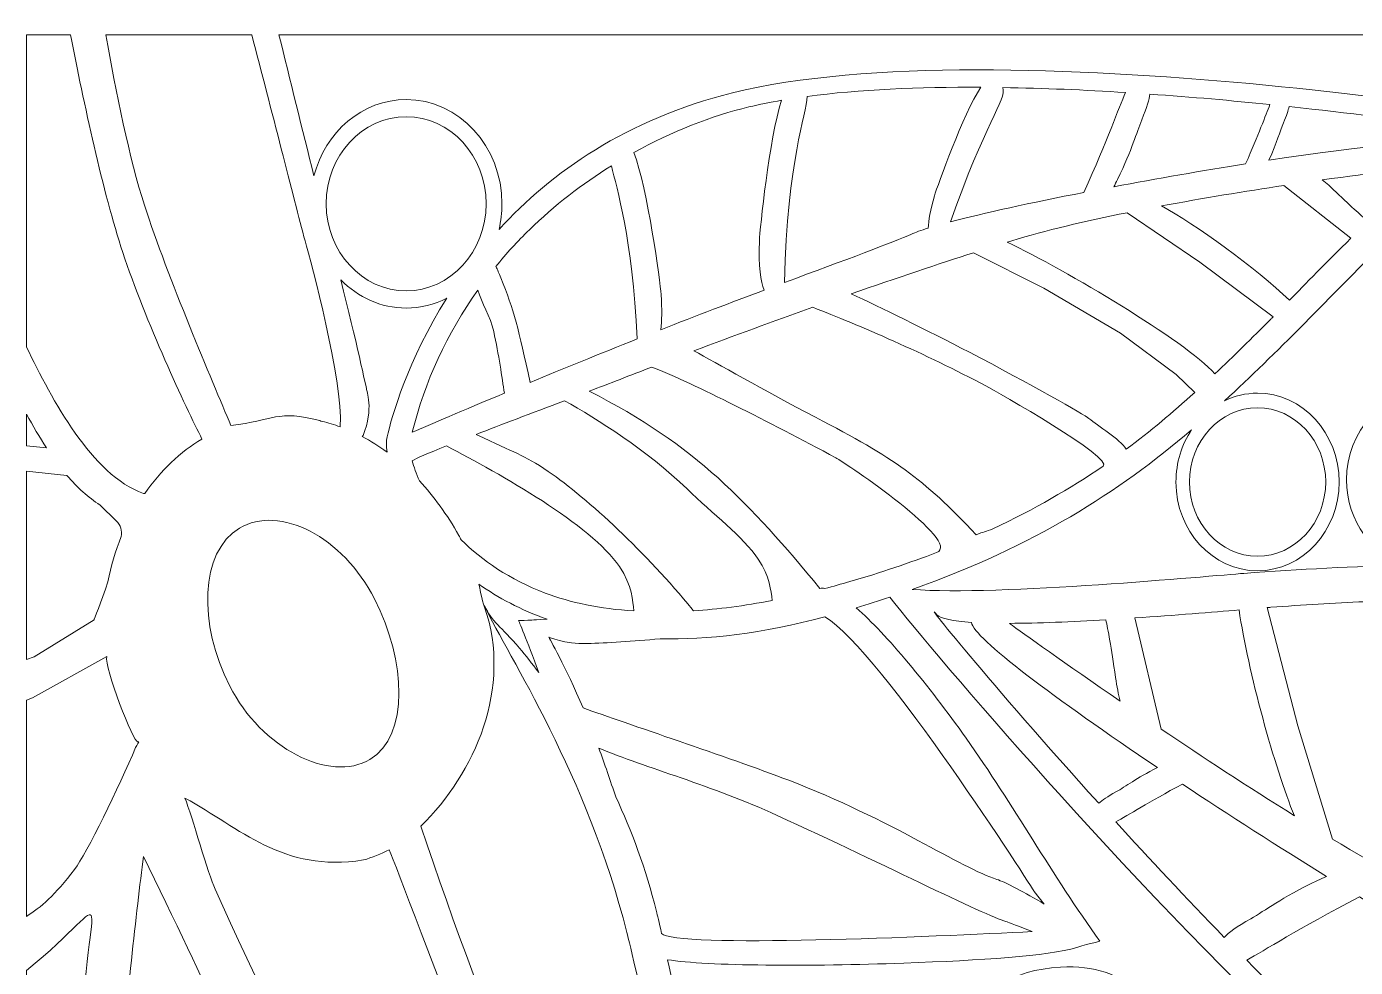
# Model space of a CAD drawing. Header units: millimetres. Extents: x -1200 to 1200, y -590 to 595.
# Drawn here: x -1200 to -465, y 74 to 595 of the extents above; entities that cross this region are included whole.
import ezdxf

# ---------------------------------------------------------------- set-up
doc = ezdxf.new("R2010")
doc.units = ezdxf.units.MM
doc.header["$MEASUREMENT"] = 0
doc.layers.add('Layer 1', color=7, linetype='Continuous')

msp = doc.modelspace()

# ---------------------------------------------------------------- linework, layer by layer
at = {"layer": 'Layer 1', "color": 250, "lineweight": 20}
for points, knots in [([(-1200.05, 417.2653), (-1185.8614, 388.1805), (-1164.088, 346.6584), (-1135.4755, 336.432), (-1135.2148, 336.4054), (-1134.9602, 336.3865), (-1134.7093, 336.3756), (-1125.87, 349.0825), (-1114.9882, 359.5089), (-1103.0992, 366.5309), (-1111.8728, 383.4982), (-1134.4102, 432.0409), (-1146.8452, 469.6649), (-1157.8867, 503.0687), (-1168.5116, 552.8202), (-1175.7008, 589.9734), (-1175.7008, 589.9734), (-1200.05, 589.9734), (-1200.05, 589.9734), (-1200.05, 589.9734), (-1200.05, 417.2653), (-1200.05, 417.2653)], [0, 0, 0, 0, 0.14285714, 0.14285714, 0.14285714, 0.28571429, 0.28571429, 0.28571429, 0.42857143, 0.42857143, 0.42857143, 0.57142857, 0.57142857, 0.57142857, 0.71428571, 0.71428571, 0.71428571, 0.85714286, 0.85714286, 0.85714286, 1, 1, 1, 1]), ([(-1156.2005, 589.9734), (-1150.7859, 559.2196), (-1143.0415, 520.9289), (-1134.908, 495.8737), (-1121.8086, 455.5175), (-1097.4956, 398.8024), (-1087.0992, 373.9448), (-1063.4033, 376.7881), (-1061.321, 382.9024), (-1038.0337, 376.6784), (-1037.5669, 376.553), (-1037.1062, 376.4229), (-1036.6506, 376.2865), (-1033.3068, 375.4698), (-1029.9741, 374.4527), (-1026.6626, 373.2458), (-1025.0348, 399.4215), (-1042.9693, 464.2949), (-1046.0983, 476.0334), (-1052.5104, 500.0786), (-1064.9769, 549.8636), (-1075.522, 589.9734), (-1075.522, 589.9734), (-1156.2005, 589.9734), (-1156.2005, 589.9734)], [0, 0, 0, 0, 0.125, 0.125, 0.125, 0.25, 0.25, 0.25, 0.375, 0.375, 0.375, 0.5, 0.5, 0.5, 0.625, 0.625, 0.625, 0.75, 0.75, 0.75, 0.875, 0.875, 0.875, 1, 1, 1, 1]), ([(-1060.5261, 589.9734), (-1054.5728, 565.9323), (-1047.5769, 537.3467), (-1041.1925, 512.0509), (-1034.9681, 536.3442), (-1014.4459, 554.2502), (-990.1989, 554.2502), (-961.0459, 554.2502), (-937.268, 528.3535), (-937.268, 496.6025), (-937.268, 491.7247), (-937.8292, 486.9879), (-938.8846, 482.4597), (-910.0285, 513.9756), (-868.6601, 543.2815), (-809.8464, 557.9414), (-662.768, 594.5985), (-340.9371, 539.9633), (-370.5173, 542.7345), (-384.1395, 544.0103), (-482.129, 441.9125), (-494.4224, 429.6333), (-509.0852, 414.9859), (-523.2849, 400.9826), (-537.8683, 387.6455), (-532.2758, 390.3635), (-526.0873, 391.8775), (-519.5859, 391.8775), (-494.749, 391.8775), (-474.4925, 369.8162), (-474.4925, 342.7675), (-474.4925, 315.7186), (-494.7489, 293.6574), (-519.5858, 293.6574), (-544.4216, 293.6574), (-564.678, 315.7187), (-564.678, 342.7675), (-564.678, 353.5089), (-561.4822, 363.4604), (-556.0758, 371.5593), (-596.6521, 337.0669), (-642.5563, 307.5024), (-710.4391, 283.3423), (-663.2969, 279.6699), (-544.3968, 290.9787), (-527.1651, 292.2217), (-496.0006, 294.4694), (-466.2802, 296.3455), (-436.4146, 296.3314), (-455.9025, 301.7484), (-470.3852, 321.0526), (-470.3852, 343.9243), (-470.3852, 370.973), (-450.1288, 393.0343), (-425.2918, 393.0343), (-400.4549, 393.0343), (-380.1985, 370.973), (-380.1985, 343.9243), (-380.1985, 320.5448), (-395.3343, 300.894), (-415.4778, 295.9913), (-308.3857, 291.9176), (-368.0017, 270.9754), (-376.091, 336.4038), (-376.091, 363.4526), (-355.8347, 385.5139), (-330.9978, 385.5139), (-322.8028, 385.5139), (-315.1069, 383.111), (-308.4726, 378.9198), (-311.0777, 387.0891), (-311.1311, 396.1143), (-309.3034, 404.7052), (-308.2418, 409.6942), (-298.3271, 420.4686), (-283.4186, 426.6929), (-272.5403, 431.2337), (-259.5885, 432.2446), (-249.0953, 433.5142), (-247.4935, 433.707), (-245.9043, 434.0597), (-244.3523, 434.4703), (-246.6505, 439.3057), (-248.2647, 444.5849), (-249.0518, 450.1555), (-249.8837, 449.7823), (-250.753, 449.3827), (-251.6581, 448.9564), (-261.9862, 444.0817), (-272.7639, 432.9406), (-293.4227, 427.37), (-311.3757, 422.5299), (-330.3582, 444.0754), (-330.7531, 466.715), (-331.0213, 482.2043), (-322.537, 494.687), (-311.1993, 502.3909), (-307.2101, 505.101), (-293.2027, 505.0837), (-278.6208, 498.0037), (-267.9797, 492.8375), (-258.1644, 483.5788), (-249.921, 476.3954), (-249.0408, 475.6273), (-248.1144, 474.9204), (-247.1707, 474.2559), (-245.5665, 479.4723), (-243.2085, 484.3218), (-240.246, 488.6494), (-240.7203, 488.8595), (-241.207, 489.0727), (-241.7074, 489.2874), (-252.1747, 493.7953), (-267.0299, 494.2169), (-285.2536, 506.1872), (-301.0909, 516.59), (-300.5261, 546.4445), (-286.1043, 562.7565), (-276.2392, 573.9165), (-262.1352, 576.2081), (-249.1164, 572.9243), (-244.5346, 571.7692), (-234.6423, 560.9698), (-228.9282, 544.7344), (-224.7574, 532.8864), (-223.8287, 518.7795), (-222.6642, 507.3518), (-222.5697, 506.4333), (-222.4357, 505.5194), (-222.2742, 504.612), (-217.8589, 506.8596), (-213.0748, 508.3847), (-208.0509, 509.0445), (-208.1925, 509.4051), (-208.3366, 509.7718), (-208.4856, 510.1433), (-212.9606, 521.3911), (-223.1904, 533.1293), (-228.305, 555.6279), (-231.2774, 568.7086), (-223.405, 582.2873), (-211.6458, 589.9734), (-211.6458, 589.9734), (-1060.5261, 589.9734), (-1060.5261, 589.9734)], [0, 0, 0, 0, 0.02083333, 0.02083333, 0.02083333, 0.04166667, 0.04166667, 0.04166667, 0.0625, 0.0625, 0.0625, 0.08333333, 0.08333333, 0.08333333, 0.10416667, 0.10416667, 0.10416667, 0.125, 0.125, 0.125, 0.14583333, 0.14583333, 0.14583333, 0.16666667, 0.16666667, 0.16666667, 0.1875, 0.1875, 0.1875, 0.20833333, 0.20833333, 0.20833333, 0.22916667, 0.22916667, 0.22916667, 0.25, 0.25, 0.25, 0.27083333, 0.27083333, 0.27083333, 0.29166667, 0.29166667, 0.29166667, 0.3125, 0.3125, 0.3125, 0.33333333, 0.33333333, 0.33333333, 0.35416667, 0.35416667, 0.35416667, 0.375, 0.375, 0.375, 0.39583333, 0.39583333, 0.39583333, 0.41666667, 0.41666667, 0.41666667, 0.4375, 0.4375, 0.4375, 0.45833333, 0.45833333, 0.45833333, 0.47916667, 0.47916667, 0.47916667, 0.5, 0.5, 0.5, 0.52083333, 0.52083333, 0.52083333, 0.54166667, 0.54166667, 0.54166667, 0.5625, 0.5625, 0.5625, 0.58333333, 0.58333333, 0.58333333, 0.60416667, 0.60416667, 0.60416667, 0.625, 0.625, 0.625, 0.64583333, 0.64583333, 0.64583333, 0.66666667, 0.66666667, 0.66666667, 0.6875, 0.6875, 0.6875, 0.70833333, 0.70833333, 0.70833333, 0.72916667, 0.72916667, 0.72916667, 0.75, 0.75, 0.75, 0.77083333, 0.77083333, 0.77083333, 0.79166667, 0.79166667, 0.79166667, 0.8125, 0.8125, 0.8125, 0.83333333, 0.83333333, 0.83333333, 0.85416667, 0.85416667, 0.85416667, 0.875, 0.875, 0.875, 0.89583333, 0.89583333, 0.89583333, 0.91666667, 0.91666667, 0.91666667, 0.9375, 0.9375, 0.9375, 0.95833333, 0.95833333, 0.95833333, 0.97916667, 0.97916667, 0.97916667, 1, 1, 1, 1]), ([(-781.117, 453.0285), (-779.4556, 521.413), (-768.9251, 545.9587), (-768.4768, 555.9759), (-739.756, 559.8005), (-706.7836, 561.2017), (-672.5982, 561.0167), (-682.1603, 546.3976), (-696.5908, 506.4787), (-698.1564, 501.0649), (-700.4375, 493.176), (-701.4334, 487.3674), (-701.6009, 483.1651), (-705.5804, 481.93), (-708.7479, 480.7983), (-710.9706, 479.7951), (-720.5873, 475.4503), (-747.5237, 465.5771), (-781.117, 453.0285)], [0, 0, 0, 0, 0.16666667, 0.16666667, 0.16666667, 0.33333333, 0.33333333, 0.33333333, 0.5, 0.5, 0.5, 0.66666667, 0.66666667, 0.66666667, 0.83333333, 0.83333333, 0.83333333, 1, 1, 1, 1]), ([(-689.3061, 486.6447), (-670.5496, 540.8175), (-658.2074, 554.0527), (-660.358, 560.8851), (-637.8541, 560.5246), (-614.9889, 559.5308), (-592.6067, 558.1358), (-596.3082, 549.352), (-602.3849, 532.4006), (-615.57, 502.8799), (-644.8508, 497.1589), (-671.1604, 491.4237), (-689.3061, 486.6447)], [0, 0, 0, 0, 0.25, 0.25, 0.25, 0.5, 0.5, 0.5, 0.75, 0.75, 0.75, 1, 1, 1, 1]), ([(-849.3076, 446.4), (-848.7551, 438.1507), (-848.8929, 431.812), (-849.474, 426.9891), (-829.9216, 434.6475), (-810.3618, 442.0675), (-792.2769, 448.8513), (-794.2226, 453.6116), (-795.4852, 462.0066), (-794.9527, 475.9393), (-794.6944, 482.6885), (-789.524, 532.4585), (-782.6976, 553.819), (-788.9729, 552.7409), (-794.9974, 551.5276), (-800.7264, 550.1655), (-821.4348, 545.247), (-843.319, 536.6356), (-864.4099, 524.9209), (-856.7228, 505.3048), (-849.7707, 453.3137), (-849.3076, 446.4)], [0, 0, 0, 0, 0.14285714, 0.14285714, 0.14285714, 0.28571429, 0.28571429, 0.28571429, 0.42857143, 0.42857143, 0.42857143, 0.57142857, 0.57142857, 0.57142857, 0.71428571, 0.71428571, 0.71428571, 0.85714286, 0.85714286, 0.85714286, 1, 1, 1, 1]), ([(-596.9525, 510.0807), (-597.6617, 508.6104), (-598.3756, 507.2687), (-599.092, 506.0383), (-575.1801, 510.5352), (-550.009, 514.9098), (-526.1593, 518.6778), (-519.0657, 535.0118), (-515.2203, 545.3583), (-512.7197, 551.4884), (-533.4901, 553.617), (-555.9529, 555.6232), (-579.1335, 557.244), (-579.4166, 554.3944), (-580.688, 550.0104), (-583.5874, 543.0103), (-586.6705, 535.5684), (-588.611, 527.366), (-596.9525, 510.0807)], [0, 0, 0, 0, 0.16666667, 0.16666667, 0.16666667, 0.33333333, 0.33333333, 0.33333333, 0.5, 0.5, 0.5, 0.66666667, 0.66666667, 0.66666667, 0.83333333, 0.83333333, 0.83333333, 1, 1, 1, 1]), ([(-990.1989, 544.7643), (-965.8423, 544.7643), (-945.9782, 523.1293), (-945.9782, 496.6024), (-945.9782, 470.0756), (-965.8423, 448.4391), (-990.1989, 448.4391), (-1014.5563, 448.4391), (-1034.4218, 470.0756), (-1034.4217, 496.6025), (-1034.4217, 523.1293), (-1014.5563, 544.7643), (-990.1989, 544.7643)], [0, 0, 0, 0, 0.25, 0.25, 0.25, 0.5, 0.5, 0.5, 0.75, 0.75, 0.75, 1, 1, 1, 1]), ([(-502.127, 550.3788), (-502.6, 548.2705), (-503.5586, 545.3975), (-505.2075, 541.4193), (-507.2848, 536.4052), (-508.683, 530.9365), (-513.3542, 520.6607), (-460.9051, 528.6152), (-417.5339, 533.0447), (-412.73, 528.4193), (-406.148, 533.5259), (-401.2148, 536.5148), (-398.919, 536.2579), (-387.4199, 534.9789), (-434.2268, 543.0966), (-502.127, 550.3788)], [0, 0, 0, 0, 0.2, 0.2, 0.2, 0.4, 0.4, 0.4, 0.6, 0.6, 0.6, 0.8, 0.8, 0.8, 1, 1, 1, 1]), ([(-940.6926, 461.9376), (-939.77, 460.2009), (-938.8077, 458.1117), (-937.8105, 455.6256), (-930.7382, 438.0096), (-927.9804, 427.1239), (-921.6976, 397.8055), (-903.4489, 405.3682), (-883.1316, 413.6614), (-862.4493, 421.8716), (-865.4083, 478.6149), (-873.6342, 504.6605), (-876.8004, 517.6214), (-892.9296, 507.5555), (-908.3436, 495.6761), (-922.105, 482.2575), (-928.703, 475.8233), (-934.9076, 469.0318), (-940.6926, 461.9376)], [0, 0, 0, 0, 0.16666667, 0.16666667, 0.16666667, 0.33333333, 0.33333333, 0.33333333, 0.5, 0.5, 0.5, 0.66666667, 0.66666667, 0.66666667, 0.83333333, 0.83333333, 0.83333333, 1, 1, 1, 1]), ([(-426.0852, 517.2374), (-433.5328, 516.3785), (-455.4319, 513.7813), (-483.8919, 509.7671), (-481.5304, 507.9834), (-479.0135, 505.8361), (-476.3303, 503.2499), (-467.0315, 494.2858), (-461.6079, 489.4284), (-458.4777, 486.883), (-447.2704, 497.8094), (-435.9129, 508.565), (-426.0852, 517.2374)], [0, 0, 0, 0, 0.25, 0.25, 0.25, 0.5, 0.5, 0.5, 0.75, 0.75, 0.75, 1, 1, 1, 1]), ([(-468.0074, 477.5192), (-468.0074, 477.5192), (-505.0238, 506.695), (-505.0238, 506.695), (-526.2499, 503.5148), (-549.6627, 499.7091), (-572.7564, 495.3831), (-554.2121, 485.5506), (-520.2564, 460.9501), (-501.973, 443.2808), (-493.5197, 451.9187), (-481.2236, 464.4439), (-468.0074, 477.5192)], [0, 0, 0, 0, 0.25, 0.25, 0.25, 0.5, 0.5, 0.5, 0.75, 0.75, 0.75, 1, 1, 1, 1]), ([(-511.0309, 434.0362), (-511.0309, 434.0362), (-551.411, 464.2888), (-551.411, 464.2888), (-551.411, 464.2888), (-591.7239, 491.6886), (-591.7239, 491.6886), (-614.8636, 486.999), (-636.9576, 481.7998), (-655.3627, 476.1964), (-656.2083, 475.9394), (-657.0776, 475.6728), (-657.9603, 475.4017), (-625.3245, 459.6382), (-560.2726, 421.3167), (-543.1489, 402.6143), (-532.8593, 412.3196), (-522.6803, 422.3887), (-512.2417, 432.8167), (-511.9076, 433.149), (-511.499, 433.5613), (-511.0309, 434.0362)], [0, 0, 0, 0, 0.14285714, 0.14285714, 0.14285714, 0.28571429, 0.28571429, 0.28571429, 0.42857143, 0.42857143, 0.42857143, 0.57142857, 0.57142857, 0.57142857, 0.71428571, 0.71428571, 0.71428571, 0.85714286, 0.85714286, 0.85714286, 1, 1, 1, 1]), ([(-554.3326, 392.2678), (-554.3326, 392.2678), (-564.6174, 402.1613), (-564.6174, 402.1613), (-564.6174, 402.1613), (-595.4191, 425.0251), (-595.4191, 425.0251), (-595.4191, 425.0251), (-637.781, 449.8812), (-637.781, 449.8812), (-637.781, 449.8812), (-676.6212, 469.5192), (-676.6212, 469.5192), (-695.5157, 463.4424), (-718.8675, 455.621), (-744.1476, 446.8169), (-728.2533, 439.4234), (-702.8724, 426.9843), (-678.8387, 414.4905), (-645.5624, 397.1911), (-614.9753, 379.7051), (-612.8272, 377.9449), (-607.6931, 373.741), (-596.0587, 366.6705), (-592.1324, 360.9244), (-578.828, 370.8632), (-566.4177, 381.3148), (-554.3326, 392.2678)], [0, 0, 0, 0, 0.11111111, 0.11111111, 0.11111111, 0.22222222, 0.22222222, 0.22222222, 0.33333333, 0.33333333, 0.33333333, 0.44444444, 0.44444444, 0.44444444, 0.55555556, 0.55555556, 0.55555556, 0.66666667, 0.66666667, 0.66666667, 0.77777778, 0.77777778, 0.77777778, 0.88888889, 0.88888889, 0.88888889, 1, 1, 1, 1]), ([(-1026.3299, 454.5442), (-1017.8841, 420.9953), (-1012.145, 394.4544), (-1012.145, 394.155), (-1012.145, 393.3289), (-1007.9707, 383.4183), (-1014.0412, 368.5451), (-1014.1616, 368.2489), (-1014.3417, 368.0372), (-1014.575, 367.8993), (-1009.8976, 365.4573), (-1005.2961, 362.6014), (-1000.8001, 359.3257), (-1001.2408, 362.7285), (-1001.2036, 365.578), (-1000.7256, 367.6924), (-998.2088, 378.8399), (-989.4141, 409.9388), (-967.814, 444.3873), (-974.6184, 440.9077), (-982.2074, 438.9532), (-990.1989, 438.9532), (-1004.1463, 438.9532), (-1016.8585, 444.8856), (-1026.3299, 454.5442)], [0, 0, 0, 0, 0.125, 0.125, 0.125, 0.25, 0.25, 0.25, 0.375, 0.375, 0.375, 0.5, 0.5, 0.5, 0.625, 0.625, 0.625, 0.75, 0.75, 0.75, 0.875, 0.875, 0.875, 1, 1, 1, 1]), ([(-935.886, 391.901), (-937.2245, 400.4434), (-939.0584, 413.2413), (-941.8125, 425.953), (-943.6091, 434.2462), (-948.5484, 442.0252), (-950.6059, 448.9031), (-967.5993, 424.9217), (-980.0246, 398.1174), (-986.8513, 370.2864), (-977.3066, 374.4009), (-958.909, 382.2787), (-935.886, 391.901)], [0, 0, 0, 0, 0.25, 0.25, 0.25, 0.5, 0.5, 0.5, 0.75, 0.75, 0.75, 1, 1, 1, 1]), ([(-675.0977, 313.6043), (-705.1223, 345.3366), (-720.1538, 355.7739), (-763.9708, 378.553), (-792.6096, 393.4418), (-818.7479, 408.7539), (-831.188, 415.2335), (-809.3535, 423.5126), (-786.9403, 431.6976), (-765.3664, 439.356), (-740.1546, 429.5064), (-703.0474, 413.6441), (-669.8554, 395.9058), (-664.2643, 392.9183), (-598.471, 355.7723), (-604.9302, 351.4713), (-623.6557, 339.0072), (-642.4048, 327.8521), (-666.0089, 316.8645), (-669.6059, 315.1905), (-671.3455, 315.2328), (-675.0977, 313.6043)], [0, 0, 0, 0, 0.14285714, 0.14285714, 0.14285714, 0.28571429, 0.28571429, 0.28571429, 0.42857143, 0.42857143, 0.42857143, 0.57142857, 0.57142857, 0.57142857, 0.71428571, 0.71428571, 0.71428571, 0.85714286, 0.85714286, 0.85714286, 1, 1, 1, 1]), ([(-761.475, 283.9191), (-760.6505, 284.0727), (-759.7366, 284.0554), (-758.7359, 283.8752), (-754.2425, 285.0508), (-749.6843, 286.3094), (-745.0578, 287.6574), (-727.6993, 292.7138), (-711.7528, 298.0823), (-696.9857, 303.7546), (-682.2558, 309.4147), (-747.4642, 353.335), (-752.7275, 356.1485), (-790.181, 376.1627), (-830.052, 396.5937), (-854.3587, 406.326), (-866.255, 401.7146), (-877.8956, 397.2382), (-889.0371, 392.9685), (-830.1003, 363.1407), (-800.6184, 331.1624), (-761.475, 283.9191)], [0, 0, 0, 0, 0.14285714, 0.14285714, 0.14285714, 0.28571429, 0.28571429, 0.28571429, 0.42857143, 0.42857143, 0.42857143, 0.57142857, 0.57142857, 0.57142857, 0.71428571, 0.71428571, 0.71428571, 0.85714286, 0.85714286, 0.85714286, 1, 1, 1, 1]), ([(-831.4402, 271.5334), (-831.588, 271.8202), (-831.7815, 272.1166), (-832.0335, 272.4221), (-857.3535, 303.159), (-889.5622, 333.4602), (-911.6476, 348.5591), (-925.933, 358.3256), (-929.5039, 358.2754), (-951.4676, 369.0749), (-937.8988, 374.3131), (-921.2271, 380.6596), (-902.7363, 387.7271), (-884.6539, 377.6111), (-857.2269, 360.4448), (-834.9677, 338.9101), (-820.7408, 325.1451), (-804.0862, 312.5823), (-795.7212, 300.159), (-789.1269, 290.3626), (-788.5284, 282.7278), (-787.9113, 277.234), (-803.3401, 274.2732), (-817.8563, 272.4049), (-831.4402, 271.5334)], [0, 0, 0, 0, 0.125, 0.125, 0.125, 0.25, 0.25, 0.25, 0.375, 0.375, 0.375, 0.5, 0.5, 0.5, 0.625, 0.625, 0.625, 0.75, 0.75, 0.75, 0.875, 0.875, 0.875, 1, 1, 1, 1]), ([(-519.5859, 383.796), (-498.8365, 383.796), (-481.9128, 365.3648), (-481.9128, 342.7675), (-481.9128, 320.1686), (-498.8365, 301.739), (-519.586, 301.739), (-540.3354, 301.7391), (-557.258, 320.1687), (-557.258, 342.7675), (-557.258, 365.3648), (-540.3354, 383.796), (-519.5859, 383.796)], [0, 0, 0, 0, 0.25, 0.25, 0.25, 0.5, 0.5, 0.5, 0.75, 0.75, 0.75, 1, 1, 1, 1]), ([(-1200.05, 362.8336), (-1200.05, 362.8336), (-1189.0555, 361.6954), (-1189.0555, 361.6954), (-1192.8703, 367.5009), (-1196.5233, 373.7334), (-1200.05, 380.243), (-1200.05, 380.243), (-1200.05, 362.8336), (-1200.05, 362.8336)], [0, 0, 0, 0, 0.33333333, 0.33333333, 0.33333333, 0.66666667, 0.66666667, 0.66666667, 1, 1, 1, 1]), ([(-982.8842, 343.3474), (-974.9847, 334.8584), (-967.6439, 324.8097), (-961.0955, 313.1513), (-960.6533, 312.3644), (-960.2288, 311.5713), (-959.8067, 310.7782), (-948.3486, 299.4693), (-933.0613, 288.8423), (-913.3201, 281.3485), (-899.3762, 276.0569), (-883.0287, 272.6306), (-864.3651, 271.4299), (-865.1313, 277.0054), (-865.0803, 285.2044), (-872.3839, 296.0509), (-888.0263, 319.2829), (-938.3508, 347.1656), (-967.875, 362.6752), (-978.1051, 358.625), (-984.8322, 355.7943), (-986.8562, 354.5466), (-986.0033, 351.1704), (-984.6883, 347.3883), (-982.8842, 343.3474)], [0, 0, 0, 0, 0.125, 0.125, 0.125, 0.25, 0.25, 0.25, 0.375, 0.375, 0.375, 0.5, 0.5, 0.5, 0.625, 0.625, 0.625, 0.75, 0.75, 0.75, 0.875, 0.875, 0.875, 1, 1, 1, 1]), ([(-1200.05, 244.5513), (-1200.05, 244.5513), (-1195.8525, 246.1383), (-1195.8525, 246.1383), (-1195.8525, 246.1383), (-1162.7746, 266.4644), (-1162.7746, 266.4644), (-1162.7746, 266.4644), (-1158.8907, 276.2701), (-1155.0788, 287.6135), (-1153.451, 296.275), (-1150.9328, 304.6434), (-1147.6735, 312.5525), (-1147.2961, 315.8551), (-1147.8958, 318.7719), (-1150.4908, 321.3034), (-1150.4908, 321.3034), (-1159.4408, 330.0276), (-1159.4408, 330.0276), (-1165.9583, 334.1733), (-1172.0213, 339.7659), (-1177.7143, 346.4305), (-1177.7143, 346.4305), (-1200.05, 348.815), (-1200.05, 348.815), (-1200.05, 348.815), (-1200.05, 244.5513), (-1200.05, 244.5513)], [0, 0, 0, 0, 0.11111111, 0.11111111, 0.11111111, 0.22222222, 0.22222222, 0.22222222, 0.33333333, 0.33333333, 0.33333333, 0.44444444, 0.44444444, 0.44444444, 0.55555556, 0.55555556, 0.55555556, 0.66666667, 0.66666667, 0.66666667, 0.77777778, 0.77777778, 0.77777778, 0.88888889, 0.88888889, 0.88888889, 1, 1, 1, 1]), ([(-1082.3883, 317.2109), (-1060.3402, 330.4713), (-1025.1204, 312.4475), (-1007.7063, 278.1024), (-990.2905, 243.7573), (-988.2258, 202.616), (-1010.2728, 189.3557), (-1032.3196, 176.0953), (-1070.3479, 195.6081), (-1087.7633, 229.9531), (-1105.1777, 264.2983), (-1104.4352, 303.9522), (-1082.3883, 317.2109)], [0, 0, 0, 0, 0.25, 0.25, 0.25, 0.5, 0.5, 0.5, 0.75, 0.75, 0.75, 1, 1, 1, 1]), ([(-950.0038, 286.2514), (-949.6487, 284.9865), (-948.3784, 277.4926), (-946.8834, 273.5978), (-931.4843, 229.1647), (-952.081, 181.738), (-982.0834, 152.3633), (-945.4728, 43.096), (-900.9061, -64.2292), (-851.2522, -167.6092), (-849.2157, -160.9509), (-846.3834, -155.0872), (-843.0967, -149.4916), (-837.867, -140.5855), (-831.4128, -131.3159), (-823.2377, -124.6842), (-837.1331, -33.3433), (-865.5672, 83.0211), (-868.2442, 93.6874), (-890.0315, 180.4606), (-933.6733, 246.3985), (-946.8885, 274.2011), (-946.8884, 274.292), (-946.8897, 274.383), (-946.8897, 274.4738), (-942.7997, 265.1008), (-937.859, 263.198), (-927.634, 250.8938), (-924.2902, 246.8702), (-920.662, 242.4048), (-916.8514, 237.4909), (-923.6979, 255.353), (-928.1058, 266.2418), (-928.1058, 266.2418), (-917.9428, 266.2418), (-923.832, 266.5209), (-912.3044, 266.8815), (-926.8816, 272.0569), (-939.3775, 278.7529), (-950.0038, 286.2514)], [0, 0, 0, 0, 0.07692308, 0.07692308, 0.07692308, 0.15384615, 0.15384615, 0.15384615, 0.23076923, 0.23076923, 0.23076923, 0.30769231, 0.30769231, 0.30769231, 0.38461538, 0.38461538, 0.38461538, 0.46153846, 0.46153846, 0.46153846, 0.53846154, 0.53846154, 0.53846154, 0.61538462, 0.61538462, 0.61538462, 0.69230769, 0.69230769, 0.69230769, 0.76923077, 0.76923077, 0.76923077, 0.84615385, 0.84615385, 0.84615385, 0.92307692, 0.92307692, 0.92307692, 1, 1, 1, 1]), ([(-607.3663, 165.1157), (-605.3797, 166.8038), (-602.3686, 168.829), (-597.8888, 171.3555), (-592.2418, 174.539), (-586.9225, 178.7678), (-574.9516, 184.9309), (-631.3851, 222.8356), (-676.4921, 256.3202), (-677.7747, 265.1305), (-687.8385, 265.792), (-694.7731, 267.1244), (-696.8044, 269.3845), (-706.9822, 280.7106), (-667.6652, 231.7134), (-607.3663, 165.1157)], [0, 0, 0, 0, 0.2, 0.2, 0.2, 0.4, 0.4, 0.4, 0.6, 0.6, 0.6, 0.8, 0.8, 0.8, 1, 1, 1, 1]), ([(-809.449, -117.1512), (-819.7039, -44.7197), (-836.6265, 36.9848), (-845.7652, 78.6104), (-823.902, 75.0775), (-766.2841, 74.8298), (-715.1984, 76.7264), (-672.0146, 78.3299), (-635.911, 80.463), (-619.5272, 85.3799), (-611.3695, 87.8268), (-606.727, 88.833), (-606.727, 88.833), (-633.07, 125.2691), (-654.6028, 164.3116), (-680.6777, 201.0736), (-701.5723, 230.5332), (-724.5195, 258.4221), (-741.4346, 273.1603), (-735.086, 275.0836), (-728.9187, 277.0477), (-722.9103, 279.0492), (-694.9444, 244.0677), (-595.8127, 127.103), (-490.2505, 26.4831), (-499.8834, 27.969), (-509.9967, 26.1367), (-521.0897, 20.773), (-535.9486, 13.5864), (-543.7561, -1.3903), (-552.7794, -16.1301), (-563.67, -33.9202), (-567.3676, -53.6539), (-568.028, -77.604), (-568.6825, -101.3298), (-576.3224, -108.8251), (-579.6401, -120.4851), (-587.8289, -113.7123), (-597.4655, -108.9176), (-607.9413, -106.7671), (-605.2508, -101.8001), (-602.0868, -96.057), (-598.3184, -89.9051), (-585.5119, -68.9988), (-566.5084, -44.4517), (-557.9457, -19.3527), (-551.2855, 0.1693), (-552.3249, 21.1194), (-558.5927, 33.8874), (-564.5266, 45.9754), (-575.1143, 55.024), (-585.1952, 62.046), (-596.6223, 70.0037), (-609.2587, 75.5257), (-628.4596, 74.4896), (-655.5378, 73.0304), (-672.7138, 61.5977), (-682.246, 34.632), (-688.0867, 18.1083), (-683.8849, 1.5064), (-680.6951, -15.8652), (-676.8446, -36.8325), (-666.6481, -53.6335), (-651.5646, -71.0772), (-638.2216, -86.5084), (-637.2196, -97.0775), (-633.4387, -106.8533), (-643.7482, -109.0462), (-653.2334, -113.8048), (-661.3103, -120.4851), (-662.5123, -115.355), (-663.8185, -109.5242), (-664.9969, -103.1025), (-669.5152, -78.458), (-672.0145, -46.4642), (-682.2545, -22.1224), (-690.2212, -3.1912), (-704.5586, 10.8247), (-717.2805, 15.0253), (-729.3234, 19.0033), (-742.6861, 17.248), (-754.374, 14.4486), (-767.6199, 11.276), (-780.141, 5.4484), (-793.0455, -10.0706), (-811.2445, -31.9547), (-815.9678, -53.2669), (-805.2001, -79.6745), (-798.602, -95.8564), (-784.8506, -104.3611), (-771.3164, -114.1872), (-754.9812, -126.0479), (-736.8628, -130.076), (-714.8719, -130.7939), (-695.4858, -131.4288), (-687.9005, -138.0855), (-678.9209, -142.0903), (-684.0811, -151.6718), (-687.3144, -162.6218), (-688.0296, -174.3006), (-692.6051, -171.3617), (-697.902, -167.9055), (-703.5765, -163.7832), (-722.7725, -149.8364), (-745.3123, -129.1388), (-768.3563, -119.8127), (-782.7272, -113.9992), (-797.9389, -113.5745), (-809.449, -117.1512)], [0, 0, 0, 0, 0.02777778, 0.02777778, 0.02777778, 0.05555556, 0.05555556, 0.05555556, 0.08333333, 0.08333333, 0.08333333, 0.11111111, 0.11111111, 0.11111111, 0.13888889, 0.13888889, 0.13888889, 0.16666667, 0.16666667, 0.16666667, 0.19444444, 0.19444444, 0.19444444, 0.22222222, 0.22222222, 0.22222222, 0.25, 0.25, 0.25, 0.27777778, 0.27777778, 0.27777778, 0.30555556, 0.30555556, 0.30555556, 0.33333333, 0.33333333, 0.33333333, 0.36111111, 0.36111111, 0.36111111, 0.38888889, 0.38888889, 0.38888889, 0.41666667, 0.41666667, 0.41666667, 0.44444444, 0.44444444, 0.44444444, 0.47222222, 0.47222222, 0.47222222, 0.5, 0.5, 0.5, 0.52777778, 0.52777778, 0.52777778, 0.55555556, 0.55555556, 0.55555556, 0.58333333, 0.58333333, 0.58333333, 0.61111111, 0.61111111, 0.61111111, 0.63888889, 0.63888889, 0.63888889, 0.66666667, 0.66666667, 0.66666667, 0.69444444, 0.69444444, 0.69444444, 0.72222222, 0.72222222, 0.72222222, 0.75, 0.75, 0.75, 0.77777778, 0.77777778, 0.77777778, 0.80555556, 0.80555556, 0.80555556, 0.83333333, 0.83333333, 0.83333333, 0.86111111, 0.86111111, 0.86111111, 0.88888889, 0.88888889, 0.88888889, 0.91666667, 0.91666667, 0.91666667, 0.94444444, 0.94444444, 0.94444444, 0.97222222, 0.97222222, 0.97222222, 1, 1, 1, 1]), ([(-587.4378, 267.5663), (-587.4378, 267.5663), (-572.8618, 206.1317), (-572.8618, 206.1317), (-550.0501, 190.7537), (-524.6756, 174.0876), (-499.2303, 158.2191), (-510.0029, 184.2272), (-524.945, 238.425), (-529.7787, 272.0162), (-544.2144, 270.7936), (-565.1822, 269.0523), (-587.4378, 267.5663)], [0, 0, 0, 0, 0.25, 0.25, 0.25, 0.5, 0.5, 0.5, 0.75, 0.75, 0.75, 1, 1, 1, 1]), ([(-514.32, 273.3187), (-514.32, 273.3187), (-497.277, 207.8715), (-497.277, 207.8715), (-497.277, 207.8715), (-478.2277, 145.3256), (-478.2277, 145.3256), (-452.4741, 129.78), (-427.3592, 115.6545), (-405.5159, 105.1577), (-404.5114, 104.6749), (-403.4784, 104.1811), (-402.4291, 103.6795), (-422.5093, 147.9134), (-457.5254, 242.9657), (-460.4904, 276.5742), (-477.4738, 275.8924), (-494.6149, 274.7481), (-512.2652, 273.4754), (-512.8301, 273.4346), (-513.5229, 273.383), (-514.32, 273.3187)], [0, 0, 0, 0, 0.14285714, 0.14285714, 0.14285714, 0.28571429, 0.28571429, 0.28571429, 0.42857143, 0.42857143, 0.42857143, 0.57142857, 0.57142857, 0.57142857, 0.71428571, 0.71428571, 0.71428571, 0.85714286, 0.85714286, 0.85714286, 1, 1, 1, 1]), ([(-892.4142, 217.8294), (-868.0554, 208.967), (-813.0648, 190.9655), (-778.651, 177.7945), (-722.5304, 156.3163), (-682.9585, 129.0199), (-663.7354, 123.0151), (-659.4553, 121.6781), (-647.9376, 115.7141), (-637.4767, 109.374), (-637.4767, 109.374), (-643.0528, 116.3598), (-643.0528, 116.3598), (-643.0528, 116.3598), (-727.5553, 249.4267), (-758.7732, 268.1902), (-793.4577, 258.9252), (-823.6611, 255.422), (-849.8601, 256.0285), (-864.9785, 254.6571), (-879.3122, 253.7371), (-890.1023, 253.4769), (-902.8778, 253.1697), (-911.3247, 256.9503), (-911.3247, 256.9503), (-911.3247, 256.9503), (-902.0384, 240.411), (-892.4142, 217.8294)], [0, 0, 0, 0, 0.11111111, 0.11111111, 0.11111111, 0.22222222, 0.22222222, 0.22222222, 0.33333333, 0.33333333, 0.33333333, 0.44444444, 0.44444444, 0.44444444, 0.55555556, 0.55555556, 0.55555556, 0.66666667, 0.66666667, 0.66666667, 0.77777778, 0.77777778, 0.77777778, 0.88888889, 0.88888889, 0.88888889, 1, 1, 1, 1]), ([(-656.7596, 264.6056), (-648.9422, 258.955), (-625.9043, 242.4061), (-595.5024, 221.5362), (-596.4895, 225.3794), (-597.36, 229.7196), (-598.075, 234.6429), (-600.551, 251.7041), (-602.262, 261.2873), (-603.4379, 266.56), (-622.1943, 265.4613), (-640.9707, 264.6635), (-656.7596, 264.6056)], [0, 0, 0, 0, 0.25, 0.25, 0.25, 0.5, 0.5, 0.5, 0.75, 0.75, 0.75, 1, 1, 1, 1]), ([(-1200.05, 102.5866), (-1192.2093, 107.522), (-1184.3273, 114.2738), (-1173.5497, 128.4776), (-1166.8511, 137.3052), (-1148.8878, 174.2286), (-1139.7592, 196.0126), (-1139.3098, 197.0846), (-1137.2001, 199.6223), (-1138.4791, 199.1128), (-1141.0493, 198.0877), (-1157.2082, 240.8169), (-1155.712, 246.2558), (-1155.712, 246.2558), (-1196.7588, 223.3936), (-1196.7588, 223.3936), (-1196.7588, 223.3936), (-1200.05, 222.1475), (-1200.05, 222.1475), (-1200.05, 222.1475), (-1200.05, 102.5866), (-1200.05, 102.5866)], [0, 0, 0, 0, 0.14285714, 0.14285714, 0.14285714, 0.28571429, 0.28571429, 0.28571429, 0.42857143, 0.42857143, 0.42857143, 0.57142857, 0.57142857, 0.57142857, 0.71428571, 0.71428571, 0.71428571, 0.85714286, 0.85714286, 0.85714286, 1, 1, 1, 1]), ([(-851.8219, 105.2486), (-857.7942, 129.0355), (-865.6727, 150.0874), (-874.3555, 168.5923), (-877.3679, 177.6408), (-880.5055, 186.7914), (-883.6916, 195.5986), (-857.7882, 184.7208), (-821.0052, 174.8697), (-785.1883, 158.4323), (-724.9231, 130.7769), (-665.126, 100.5196), (-657.9677, 99.5886), (-657.8076, 99.5683), (-650.3663, 96.5071), (-644.2561, 94.1811), (-696.2555, 91.5164), (-842.6734, 84.7891), (-849.0083, 93.1717), (-850.3965, 99.3002), (-851.3775, 103.4788), (-851.8219, 105.2486)], [0, 0, 0, 0, 0.14285714, 0.14285714, 0.14285714, 0.28571429, 0.28571429, 0.28571429, 0.42857143, 0.42857143, 0.42857143, 0.57142857, 0.57142857, 0.57142857, 0.71428571, 0.71428571, 0.71428571, 0.85714286, 0.85714286, 0.85714286, 1, 1, 1, 1]), ([(-486.5268, 122.4226), (-484.7748, 123.2675), (-483.111, 123.9805), (-481.5254, 124.5826), (-507.8871, 140.9948), (-535.3737, 158.6297), (-561.1444, 175.7161), (-579.8525, 165.6314), (-591.0759, 158.6784), (-597.9408, 154.752), (-579.4241, 134.4791), (-559.185, 112.8489), (-537.9712, 90.9756), (-535.6282, 93.5697), (-531.219, 96.8285), (-523.3371, 101.2736), (-514.9583, 105.9992), (-507.1309, 112.479), (-486.5268, 122.4226)], [0, 0, 0, 0, 0.16666667, 0.16666667, 0.16666667, 0.33333333, 0.33333333, 0.33333333, 0.5, 0.5, 0.5, 0.66666667, 0.66666667, 0.66666667, 0.83333333, 0.83333333, 0.83333333, 1, 1, 1, 1]), ([(-999.541, 139.4259), (-1004.1588, 136.9933), (-1008.9566, 135.1046), (-1013.8896, 133.7518), (-1058.8241, 126.7377), (-1081.6035, 151.2301), (-1112.5135, 167.9983), (-1108.5612, 158.2881), (-1099.681, 125.4117), (-1095.7858, 117.6436), (-1051.7491, 18.3607), (-986.5706, -104.9349), (-906.0849, -178.5702), (-893.4125, -190.1642), (-871.0093, -206.4183), (-850.5132, -220.9059), (-852.11, -215.9827), (-853.2188, -210.6017), (-853.8868, -204.7397), (-856.0398, -201.1251), (-857.9309, -197.8274), (-859.2594, -195.3353), (-911.7209, -96.9176), (-992.1941, 121.5245), (-999.541, 139.4259)], [0, 0, 0, 0, 0.125, 0.125, 0.125, 0.25, 0.25, 0.25, 0.375, 0.375, 0.375, 0.5, 0.5, 0.5, 0.625, 0.625, 0.625, 0.75, 0.75, 0.75, 0.875, 0.875, 0.875, 1, 1, 1, 1]), ([(-1165.1226, -152.1593), (-1164.1007, -145.2078), (-1162.9695, -136.6561), (-1162.9237, -136.4899), (-1160.8462, -129.0259), (-1157.1809, -58.7308), (-1149.4194, 11.6209), (-1144.8066, 53.4331), (-1139.28, 105.8519), (-1135.4493, 135.708), (-1119.5215, 103.1872), (-1098.9819, 60.5664), (-1097.534, 54.3218), (-1095.4505, 45.328), (-1145.3902, -101.4395), (-1165.1226, -152.1593)], [0, 0, 0, 0, 0.2, 0.2, 0.2, 0.4, 0.4, 0.4, 0.6, 0.6, 0.6, 0.8, 0.8, 0.8, 1, 1, 1, 1]), ([(-1171.1347, 15.3764), (-1175.1452, -48.5129), (-1168.5048, -100.4929), (-1172.3615, -121.8644), (-1173.2207, -126.6215), (-1174.3718, -140.3238), (-1174.9639, -153.1217), (-1174.9639, -153.1217), (-1176.4155, -144.9305), (-1176.4155, -144.9305), (-1176.4155, -144.9305), (-1191.2462, -70.9085), (-1200.05, -9.6611), (-1200.05, -9.6611), (-1200.05, 72.6756), (-1200.05, 72.6756), (-1146.4934, 115.9772), (-1167.3645, 127.267), (-1171.1347, 15.3764)], [0, 0, 0, 0, 0.16666667, 0.16666667, 0.16666667, 0.33333333, 0.33333333, 0.33333333, 0.5, 0.5, 0.5, 0.66666667, 0.66666667, 0.66666667, 0.83333333, 0.83333333, 0.83333333, 1, 1, 1, 1]), ([(-380.3139, 65.0774), (-437.7519, 27.4642), (-459.2799, 25.0551), (-462.1604, 16.3639), (-483.6349, 36.3889), (-504.999, 57.3626), (-525.6044, 78.3141), (-515.6548, 83.8345), (-497.4794, 95.424), (-463.3177, 113.3317), (-430.8842, 93.4459), (-401.3078, 76.1716), (-380.3139, 65.0774)], [0, 0, 0, 0, 0.25, 0.25, 0.25, 0.5, 0.5, 0.5, 0.75, 0.75, 0.75, 1, 1, 1, 1])]:
    msp.add_open_spline(points, degree=3, knots=knots, dxfattribs=at)

doc.saveas('drawing.dxf')
